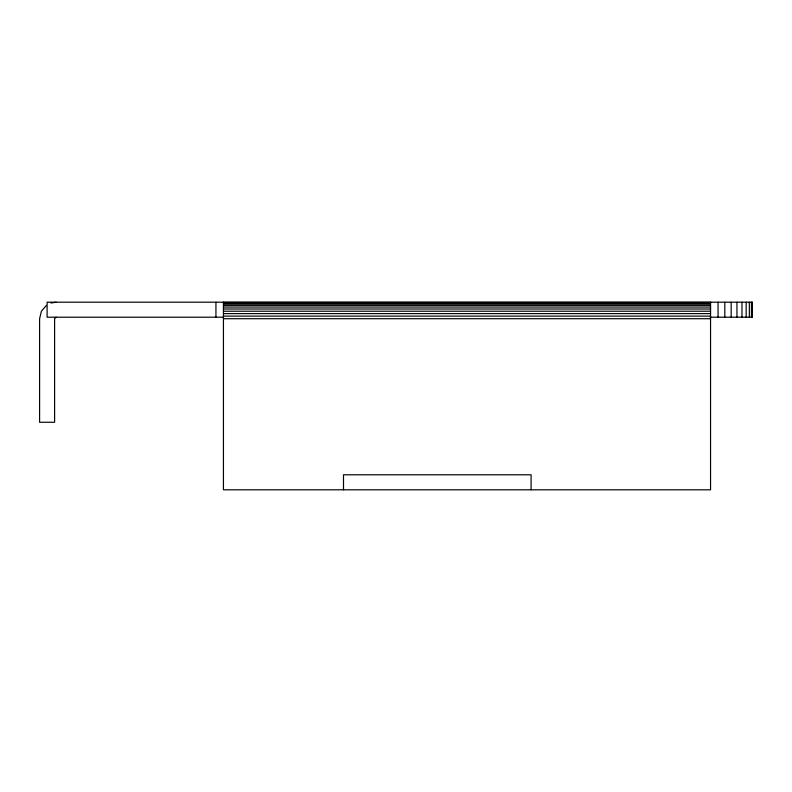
<?xml version="1.0" encoding="UTF-8"?>
<svg xmlns="http://www.w3.org/2000/svg" width="792" height="792" viewBox="0 0 792 792"><rect width="100%" height="100%" fill="white"/><g stroke="black" fill="none" stroke-linecap="round" stroke-linejoin="round"><path stroke-width="1.19" d="M46.401 305.356L41.402 311.216L39.6 318.711L39.6 422.265L54.608 422.265L54.608 318.711L56.113 317.206M51.005 303.009L56.113 302.197M223.443 302.405L710.553 302.405M223.443 303.009L710.553 303.009M223.443 303.999L710.553 303.999M223.443 305.356L710.553 305.356M223.443 307.039L710.553 307.039M223.443 309.009L710.553 309.009M223.443 311.216L710.553 311.216M223.443 313.612L710.553 313.612M223.443 316.127L710.553 316.127M223.443 317.206L47.104 317.206L47.104 302.197L752.4 302.197L752.4 317.206L710.256 317.206M223.443 318.711L710.553 318.711M752.192 302.197L752.192 317.206M751.44 302.197L751.44 317.206M749.341 302.197L749.341 317.206M746.163 302.197L746.163 317.206M741.985 302.197L741.985 317.206M736.946 302.197L736.946 317.206M731.164 302.197L731.164 317.206M724.809 302.197L724.809 317.206M718.057 302.197L718.057 317.206M710.553 302.197L710.553 489.803L223.443 489.803L223.443 302.197M531.095 489.803L531.095 474.794L343.5 474.794L343.5 489.803M215.939 302.197L215.939 317.206"/></g></svg>
